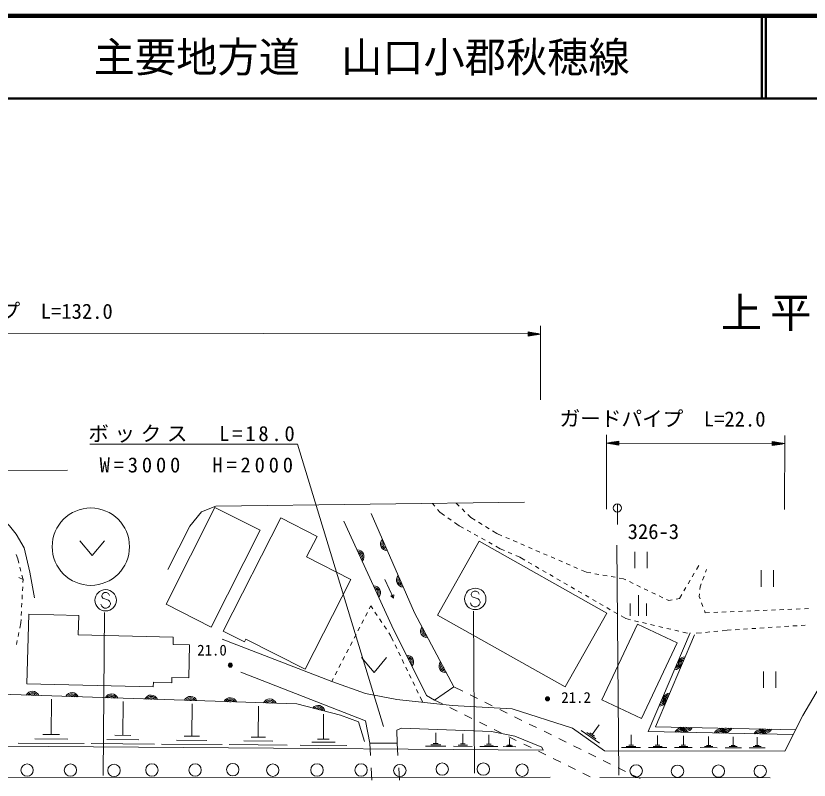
# Model space of a CAD drawing. Units: millimetres, scale not verified. Extents: x 40000 to 680000, y 20000 to 380000.
# Drawn here: x 207294 to 303505, y 287331 to 380000 of the extents above; entities that cross this region are included whole.
import ezdxf
from ezdxf.enums import TextEntityAlignment as Align

# ---------------------------------------------------------------- set-up
doc = ezdxf.new("R2010")
doc.units = ezdxf.units.MM
doc.header["$LTSCALE"] = 1000
for name, color, linetype, lineweight in [('M-BGD', 7, 'Continuous', 13), ('M-STR-HTXT', 7, 'Continuous', 13), ('M-STR-STR1', 1, 'Continuous', 13), ('M-STR-STRC', 7, 'Continuous', 13), ('M-STR-STRD', 7, 'Continuous', 13), ('M-TTL', 2, 'Continuous', 140), ('M-TTL-LINE', 7, 'Continuous', 50)]:
    doc.layers.add(name, color=color, linetype=linetype, lineweight=lineweight)
doc.layers.add('M-BMK-HTXT', color=7, linetype='Continuous')
doc.layers.add('M-TTL-TXT', color=7, linetype='Continuous')
doc.styles.add('ＭＳ ゴシック', font='')
doc.styles.get('ＭＳ ゴシック').set_extended_font_data('MS Gothic')

msp = doc.modelspace()

# ---------------------------------------------------------------- linework, layer by layer
at = {"layer": 'M-BGD'}
for p, q in [((257832, 320876), (258106, 320543)), ((260687, 320913), (261046, 320566)), ((258424, 320157), (258697, 319825)), ((258697, 319825), (259269, 319424)), ((261405, 320219), (261764, 319871)), ((262124, 319523), (262483, 319176)), ((232444, 305409), (239427, 319132)), ((259679, 319137), (260088, 318850)), ((260498, 318563), (261070, 318162)), ((262483, 319176), (262991, 318861)), ((263416, 318598), (263842, 318335)), ((261070, 318162), (261588, 317873)), ((262024, 317629), (262461, 317385)), ((264267, 318072), (264692, 317809)), ((265117, 317546), (265625, 317231)), ((262898, 317142), (263334, 316898)), ((263771, 316655), (264208, 316411)), ((265625, 317231), (266242, 316965)), ((266701, 316767), (267160, 316569)), ((215047, 316351), (216547, 314551)), ((216547, 314551), (218047, 316351)), ((264644, 316167), (265081, 315924)), ((265517, 315680), (266036, 315391)), ((267619, 316371), (268078, 316173)), ((268537, 315975), (268996, 315777)), ((269456, 315579), (269915, 315381)), ((207318, 314678), (207523, 314176)), ((266036, 315391), (266545, 315169)), ((267003, 314970), (267462, 314770)), ((270374, 315183), (270833, 314985)), ((271292, 314787), (271751, 314589)), ((282372, 315021), (282372, 313021)), ((283872, 315021), (283872, 313021)), ((207523, 314176), (207658, 313650)), ((267920, 314570), (268430, 314349)), ((268430, 314349), (269008, 314014)), ((269440, 313763), (269873, 313513)), ((272210, 314391), (272669, 314193)), ((273129, 313996), (273588, 313798)), ((207782, 313165), (207906, 312681)), ((270305, 313262), (270738, 313011)), ((271171, 312761), (271603, 312510)), ((274047, 313600), (274506, 313402)), ((274965, 313204), (275424, 313006)), ((275883, 312808), (276500, 312542)), ((289832, 312854), (290117, 313340)), ((291065, 312866), (290939, 312530)), ((297675, 312780), (297675, 310780)), ((299175, 312780), (299175, 310780)), ((207669, 311900), (208166, 311671)), ((208031, 312197), (208166, 311671)), ((272036, 312259), (272469, 312009)), ((272901, 311758), (273334, 311507)), ((276500, 312542), (277021, 312449)), ((277514, 312362), (278006, 312274)), ((278498, 312187), (278990, 312099)), ((279483, 312012), (279975, 311924)), ((280467, 311837), (280989, 311744)), ((280989, 311744), (281255, 311616)), ((289325, 311991), (289578, 312423)), ((290764, 312061), (290590, 311593)), ((208121, 310786), (208096, 310286)), ((208166, 311671), (208146, 311285)), ((252058, 311666), (253105, 309397)), ((273766, 311257), (274199, 311006)), ((281705, 311399), (282156, 311182)), ((282606, 310965), (283057, 310748)), ((288818, 311129), (289072, 311560)), ((290289, 310788), (290257, 310438)), ((290415, 311124), (290289, 310788)), ((252778, 309658), (253118, 309816)), ((253118, 309816), (253105, 309397)), ((274632, 310755), (275064, 310505)), ((275497, 310254), (275930, 310003)), ((283507, 310531), (283958, 310313)), ((284408, 310096), (284859, 309879)), ((287773, 309350), (288059, 309836)), ((288312, 310267), (288565, 310698)), ((290211, 309940), (290178, 309591)), ((208070, 309787), (208045, 309288)), ((253105, 309397), (252778, 309658)), ((276362, 309752), (276795, 309502)), ((277227, 309251), (277660, 309000)), ((282790, 309751), (282790, 307251)), ((285309, 309662), (285759, 309445)), ((286210, 309228), (286476, 309100)), ((286476, 309100), (286879, 309178)), ((287370, 309272), (287773, 309350)), ((290178, 309591), (290283, 309307)), ((290457, 308839), (290631, 308370)), ((208020, 308788), (207995, 308289)), ((250156, 308095), (250345, 308460)), ((250345, 308460), (250571, 308120)), ((278093, 308750), (278525, 308499)), ((278958, 308248), (279390, 307998)), ((281790, 308751), (281790, 307251)), ((283790, 308751), (283790, 307251)), ((290805, 307901), (290910, 307618)), ((296929, 307866), (297429, 307887)), ((297929, 307907), (298428, 307928)), ((298928, 307948), (299427, 307969)), ((299927, 307990), (300426, 308010)), ((300926, 308031), (301426, 308052)), ((301925, 308072), (302425, 308093)), ((302924, 308113), (303424, 308134)), ((207970, 307789), (207944, 307290)), ((249697, 307207), (249927, 307651)), ((250849, 307704), (251126, 307288)), ((279823, 307747), (280256, 307496)), ((280688, 307246), (281266, 306911)), ((290910, 307618), (291434, 307639)), ((291934, 307660), (292433, 307680)), ((292933, 307701), (293432, 307722)), ((293932, 307742), (294432, 307763)), ((294931, 307784), (295431, 307804)), ((295930, 307825), (296430, 307845)), ((207900, 306405), (207765, 305738)), ((207919, 306791), (207900, 306405)), ((249238, 306318), (249468, 306762)), ((251404, 306872), (251681, 306456)), ((251958, 306040), (252236, 305624)), ((281266, 306911), (281850, 306773)), ((282337, 306658), (282823, 306542)), ((283310, 306427), (283796, 306312)), ((284283, 306197), (284769, 306082)), ((285256, 305967), (285743, 305851)), ((300537, 305959), (301036, 305991)), ((301535, 306024), (302034, 306056)), ((302533, 306088), (303032, 306121)), ((207666, 305248), (207568, 304758)), ((248779, 305430), (249009, 305874)), ((252513, 305208), (252739, 304869)), ((286229, 305736), (286716, 305621)), ((287202, 305506), (287689, 305391)), ((288175, 305276), (288759, 305137)), ((289824, 305137), (290458, 305200)), ((290956, 305249), (291454, 305298)), ((291951, 305348), (292449, 305397)), ((292946, 305446), (293581, 305509)), ((293581, 305509), (294050, 305539)), ((294549, 305571), (295048, 305604)), ((295547, 305636), (296046, 305668)), ((296545, 305701), (297044, 305733)), ((297543, 305765), (298042, 305797)), ((298541, 305830), (299040, 305862)), ((299539, 305894), (300038, 305927)), ((207469, 304268), (207370, 303778)), ((247861, 303653), (248090, 304097)), ((248320, 304541), (248550, 304986)), ((252739, 304869), (253064, 304194)), ((247402, 302765), (247631, 303209)), ((253280, 303743), (253497, 303293)), ((246943, 301876), (247172, 302320)), ((249233, 302184), (250733, 300384)), ((250733, 300384), (252233, 302184)), ((253714, 302842), (253930, 302391)), ((246484, 300988), (246713, 301432)), ((254147, 301941), (254364, 301490)), ((246025, 300099), (246254, 300544)), ((254580, 301040), (254797, 300589)), ((297974, 300510), (297974, 298510)), ((299474, 300510), (299474, 298510)), ((245606, 299290), (245795, 299655)), ((255014, 300138), (255230, 299688)), ((255447, 299237), (255664, 298786)), ((208642, 299022), (223962, 298645)), ((223975, 299200), (223962, 298645)), ((255880, 298336), (256097, 297885)), ((258084, 297043), (260395, 298648)), ((256313, 297435), (256638, 296760)), ((211587, 292865), (211619, 297140)), ((220272, 292757), (220302, 296856)), ((228637, 292654), (228666, 296582)), ((236695, 292554), (236722, 296318)), ((244598, 292311), (244620, 295336)), ((277188, 292871), (278021, 294052)), ((212589, 292858), (210585, 292872)), ((221232, 292750), (219311, 292764)), ((229558, 292647), (227716, 292660)), ((237577, 292547), (235813, 292560)), ((258218, 291781), (258227, 293085)), ((261510, 291737), (261519, 292960)), ((264659, 291695), (264667, 292841)), ((278087, 291794), (275872, 293356)), ((277637, 292333), (276530, 293114)), ((277465, 292676), (276911, 293066)), ((281907, 291581), (281908, 292809)), ((285125, 291568), (285126, 292750)), ((288261, 291554), (288262, 292694)), ((291318, 291541), (291319, 292639)), ((294298, 291529), (294299, 292585)), ((297202, 291517), (297203, 292532)), ((215587, 291767), (207572, 291825)), ((213587, 292316), (209580, 292345)), ((224106, 291705), (216422, 291761)), ((222189, 292231), (218347, 292259)), ((232313, 291645), (224947, 291698)), ((230475, 292149), (226792, 292176)), ((240217, 291587), (233159, 291639)), ((238456, 292070), (234927, 292096)), ((247428, 291534), (241757, 291576)), ((246013, 291923), (243178, 291943)), ((245307, 292306), (243889, 292316)), ((258828, 291614), (257606, 291623)), ((258523, 291779), (257912, 291784)), ((262083, 291580), (260936, 291589)), ((261797, 291735), (261224, 291739)), ((265195, 291548), (264121, 291556)), ((264928, 291693), (264390, 291697)), ((267356, 291590), (266979, 291593)), ((267167, 291591), (267173, 292396)), ((282195, 291581), (281619, 291581)), ((285402, 291567), (284848, 291568)), ((288528, 291554), (287994, 291555)), ((291575, 291541), (291061, 291542)), ((294545, 291529), (294050, 291529)), ((259437, 291447), (256994, 291464)), ((262655, 291423), (260362, 291440)), ((265731, 291401), (263583, 291416)), ((267920, 291385), (266411, 291396)), ((267544, 291488), (266789, 291494)), ((283057, 291273), (280756, 291275)), ((282482, 291427), (281331, 291428)), ((286234, 291271), (284016, 291273)), ((285679, 291419), (284570, 291420)), ((289329, 291269), (287193, 291270)), ((288795, 291412), (287727, 291412)), ((292347, 291266), (290290, 291268)), ((291832, 291404), (290804, 291405)), ((295288, 291264), (293308, 291266)), ((294793, 291396), (293803, 291397)), ((298154, 291262), (296250, 291263)), ((297678, 291389), (296726, 291390)), ((297440, 291516), (296964, 291517))]:
    msp.add_line(p, q, dxfattribs=at)
for points in [[(115241, 320115), (116615, 318430), (118123, 317477), (120672, 317189), (204562, 324879), (213541, 324904)], [(186888, 294933), (185885, 301539), (185154, 306361), (185054, 309121), (185109, 311399), (185863, 315389), (187659, 319735), (201426, 320755), (203421, 320522), (205195, 319480), (206503, 318150), (207323, 317152), (208299, 315489), (209008, 312541), (209562, 309437)], [(225737, 312883), (228397, 318137), (229794, 319866), (231556, 320531), (268967, 321022)], [(250369, 319648), (255657, 307626), (260395, 298648)], [(232444, 305409), (235029, 304093), (235200, 304428), (242374, 300778), (247915, 311667), (242558, 314393), (243829, 316892), (239427, 319132)], [(258084, 297043), (257087, 297575), (252913, 306030), (247077, 318750)], [(232305, 304411), (245606, 299290), (249697, 297827), (253488, 297095), (260205, 296380), (267488, 295981), (274804, 293620), (278694, 290877), (300576, 290860), (302737, 295150), (306395, 301369), (312248, 310164)], [(208642, 299022), (208850, 307447), (214919, 307298), (214861, 304955), (226385, 304672), (226363, 303780), (228352, 303731), (228254, 299736), (226220, 299786), (226204, 299146), (223975, 299200)], [(301580, 292853), (283983, 293232), (289061, 305180)], [(289614, 304945), (284882, 293812), (301879, 293447)], [(140340, 291916), (271263, 290960), (271079, 291317), (267828, 292667), (264987, 293229), (254047, 293643), (253493, 293399), (253537, 291825), (250234, 291825), (249680, 294507), (234582, 300416)], [(249565, 292010), (248867, 294404), (246672, 295202), (241384, 296566), (186833, 298351)]]:
    msp.add_lwpolyline(points, dxfattribs=at)
for points in [[(225509, 308659), (231445, 320394), (236921, 317624), (230986, 305889)], [(263468, 316307), (278955, 307591), (273908, 298624), (258421, 307340)], [(283171, 294800), (287492, 303973), (282683, 306238), (278362, 297065)]]:
    msp.add_lwpolyline(points, close=True, dxfattribs=at)
for centre, radius in [((216386, 315638), 4691), ((233313, 301267), 250), ((233313, 301267), 204), ((233313, 301267), 159), ((233313, 301267), 114), ((233313, 301267), 68.2), ((233313, 301267), 22.7), ((271771, 297189), 250), ((271771, 297189), 204), ((271771, 297189), 159), ((271771, 297189), 114), ((271771, 297189), 68.2), ((271771, 297189), 22.7), ((208659, 288548), 750), ((213913, 288548), 750), ((219200, 288514), 750), ((223800, 288559), 750), ((229032, 288559), 750), ((233599, 288603), 750), ((238454, 288537), 750), ((243820, 288559), 750), ((249162, 288559), 750), ((253862, 288492), 750), ((259006, 288670), 750), ((263994, 288670), 750), ((268694, 288537), 750), ((282528, 288448), 750), ((287538, 288404), 750), ((292504, 288426), 750), ((297581, 288404), 750)]:
    msp.add_circle(centre, radius, dxfattribs=at)
for centre, radius, start, end in [((252333, 315960), 812, 136.36139, 271.12166), ((252333, 315960), 650, 142.47718, 265.00587), ((252333, 315960), 488, 153.60987, 253.87319), ((252333, 315960), 325, 187.79916, 219.6839), ((248710, 314441), 812, 317.26664, 92.02691), ((248710, 314441), 650, 323.38242, 85.91112), ((248710, 314441), 488, 334.51511, 74.77843), ((248710, 314441), 325, 8.7044, 40.58914), ((254265, 311566), 812, 136.36139, 271.12166), ((254265, 311566), 650, 142.47718, 265.00587), ((254265, 311566), 488, 153.60987, 253.87319), ((250712, 310078), 812, 317.26664, 92.02691), ((254265, 311566), 325, 187.79916, 219.6839), ((250712, 310078), 650, 323.38242, 85.91112), ((250712, 310078), 488, 334.51511, 74.77843), ((250712, 310078), 325, 8.7044, 40.58914), ((257182, 305405), 812, 140.44396, 275.20423), ((257182, 305405), 650, 146.55975, 269.08844), ((257182, 305405), 488, 157.69244, 257.95575), ((257182, 305405), 325, 191.88173, 223.76646), ((254720, 301664), 812, 318.89121, 93.65148), ((254720, 301664), 650, 325.007, 87.53569), ((254720, 301664), 488, 336.13969, 76.403), ((287173, 301537), 812, 269.59207, 44.35234), ((288474, 301465), 812, 89.59207, 224.35234), ((288474, 301465), 650, 95.70786, 218.23655), ((254720, 301664), 325, 10.32898, 42.21371), ((259423, 301160), 812, 140.44396, 275.20423), ((259423, 301160), 650, 146.55975, 269.08844), ((259423, 301160), 488, 157.69244, 257.95575), ((287173, 301537), 650, 275.70786, 38.23655), ((287173, 301537), 488, 286.84055, 27.10386), ((287173, 301537), 325, 321.02984, 352.91457), ((288474, 301465), 488, 106.84055, 207.10386), ((288474, 301465), 325, 141.02984, 172.91457), ((259423, 301160), 325, 191.88173, 223.76646), ((209301, 297303), 812, 20.74512, 155.50539), ((209301, 297303), 650, 26.86091, 149.3896), ((209301, 297303), 488, 37.99359, 138.25691), ((209301, 297303), 325, 72.18288, 104.06762), ((214099, 297146), 812, 20.74512, 155.50539), ((214099, 297146), 650, 26.86091, 149.3896), ((214099, 297146), 488, 37.99359, 138.25691), ((214099, 297146), 325, 72.18288, 104.06762), ((218896, 296989), 812, 20.74512, 155.50539), ((218896, 296989), 650, 26.86091, 149.3896), ((218896, 296989), 488, 37.99359, 138.25691), ((218896, 296989), 325, 72.18288, 104.06762), ((223693, 296832), 812, 20.74512, 155.50539), ((223693, 296832), 650, 26.86091, 149.3896), ((223693, 296832), 488, 37.99359, 138.25691), ((228491, 296675), 812, 20.74512, 155.50539), ((228491, 296675), 650, 26.86091, 149.3896), ((233288, 296518), 812, 20.74512, 155.50539), ((285296, 297119), 812, 269.59207, 44.35234), ((285296, 297119), 650, 275.70786, 38.23655), ((285296, 297119), 488, 286.84055, 27.10386), ((286596, 297048), 812, 89.59207, 224.35234), ((286596, 297048), 650, 95.70786, 218.23655), ((286596, 297048), 488, 106.84055, 207.10386), ((223693, 296832), 325, 72.18288, 104.06762), ((228491, 296675), 488, 37.99359, 138.25691), ((228491, 296675), 325, 72.18288, 104.06762), ((233288, 296518), 650, 26.86091, 149.3896), ((233288, 296518), 488, 37.99359, 138.25691), ((233288, 296518), 325, 72.18288, 104.06762), ((238086, 296361), 812, 20.74512, 155.50539), ((238086, 296361), 650, 26.86091, 149.3896), ((238086, 296361), 488, 37.99359, 138.25691), ((238086, 296361), 325, 72.18288, 104.06762), ((243950, 295581), 812, 8.16047, 142.92074), ((285296, 297119), 325, 321.02984, 352.91457), ((286596, 297048), 325, 141.02984, 172.91457), ((243950, 295581), 650, 14.27626, 136.80495), ((243950, 295581), 488, 25.40895, 125.67226), ((243950, 295581), 325, 59.59824, 91.48297), ((287976, 292833), 812, 21.38718, 156.14745), ((287976, 292833), 650, 27.50297, 150.03166), ((288588, 294045), 812, 201.38718, 336.14745), ((288588, 294045), 650, 207.50297, 330.03166), ((288588, 294045), 488, 218.63566, 318.89897), ((288588, 294045), 325, 252.82495, 284.70968), ((292775, 292730), 812, 21.38718, 156.14745), ((293387, 293942), 812, 201.38718, 336.14745), ((293387, 293942), 650, 207.50297, 330.03166), ((293387, 293942), 488, 218.63566, 318.89897), ((293387, 293942), 325, 252.82495, 284.70968), ((298186, 293839), 812, 201.38718, 336.14745), ((298186, 293839), 650, 207.50297, 330.03166), ((298186, 293839), 488, 218.63566, 318.89897), ((298186, 293839), 325, 252.82495, 284.70968), ((287976, 292833), 488, 38.63566, 138.89897), ((287976, 292833), 325, 72.82495, 104.70968), ((292775, 292730), 650, 27.50297, 150.03166), ((292775, 292730), 488, 38.63566, 138.89897), ((292775, 292730), 325, 72.82495, 104.70968), ((297574, 292627), 812, 21.38718, 156.14745), ((297574, 292627), 650, 27.50297, 150.03166), ((297574, 292627), 488, 38.63566, 138.89897), ((297574, 292627), 325, 72.82495, 104.70968)]:
    msp.add_arc(centre, radius, start, end, dxfattribs=at)
at = {"layer": 'M-STR-HTXT'}
for p, q in [((142416, 341636), (269441, 341426)), ((269442, 341676), (269441, 341176)), ((270941, 341423), (269442, 341676)), ((269742, 341625), (269442, 341626)), ((269442, 341576), (270042, 341575)), ((270928, 333423), (270943, 342423)), ((270941, 341423), (269441, 341426)), ((270941, 341423), (269441, 341176)), ((269441, 341376), (270641, 341374)), ((270341, 341324), (269441, 341326)), ((269441, 341276), (270041, 341275)), ((269741, 341225), (269441, 341226)), ((270342, 341524), (269442, 341526)), ((269442, 341476), (270642, 341474)), ((278913, 320203), (278943, 329203)), ((300512, 320131), (300542, 329131)), ((278939, 328203), (280440, 328448)), ((278939, 328203), (280438, 327948)), ((278939, 328203), (280439, 328198)), ((280439, 328248), (279239, 328252)), ((280439, 328148), (279239, 328152)), ((279539, 328101), (280439, 328098)), ((279540, 328301), (280440, 328298)), ((280440, 328348), (279840, 328350)), ((280140, 328399), (280440, 328398)), ((280438, 327948), (280440, 328448)), ((280439, 328198), (299038, 328136)), ((299039, 328386), (299037, 327886)), ((300538, 328131), (299037, 327886)), ((299038, 328186), (300238, 328182)), ((300538, 328131), (299038, 328136)), ((299038, 328086), (300238, 328082)), ((300538, 328131), (299039, 328386)), ((299339, 328335), (299039, 328336)), ((299039, 328286), (299639, 328284)), ((299939, 328233), (299039, 328236)), ((241466, 328052), (216266, 328052)), ((251871, 293823), (241466, 328052)), ((280439, 328048), (279839, 328050)), ((280139, 327999), (280439, 327998)), ((299938, 328033), (299038, 328036)), ((299038, 327986), (299638, 327984)), ((299338, 327935), (299038, 327936))]:
    msp.add_line(p, q, dxfattribs=at)
at = {"layer": 'M-STR-STR1'}
for p, q in [((261486, 298111), (260395, 298648)), ((263281, 297227), (262384, 297669)), ((258084, 297043), (259023, 296580)), ((265075, 296344), (264178, 296786)), ((259920, 296137), (260816, 295695)), ((266870, 295461), (265972, 295902)), ((261713, 295252), (262610, 294809)), ((268664, 294577), (267767, 295019)), ((263507, 294367), (264403, 293924)), ((265300, 293482), (266197, 293039)), ((270458, 293694), (269561, 294136)), ((267093, 292596), (267990, 292154)), ((272253, 292811), (271356, 293252)), ((250234, 291825), (250312, 290327)), ((253537, 291825), (253639, 290328)), ((268887, 291711), (269784, 291269)), ((274047, 291927), (273150, 292369)), ((270680, 290826), (271577, 290383)), ((275841, 291044), (274944, 291486)), ((277636, 290161), (276739, 290603)), ((272474, 289941), (273371, 289498)), ((279430, 289278), (278533, 289719)), ((250391, 288829), (250469, 287331)), ((253741, 288832), (253843, 287335)), ((274267, 289056), (275164, 288613)), ((281225, 288394), (280327, 288836)), ((276061, 288170), (276957, 287728)), ((283019, 287511), (282122, 287953))]:
    msp.add_line(p, q, dxfattribs=at)
at = {"layer": 'M-STR-STRC'}
for p, q in [((280249, 320824), (280249, 318324)), ((280432, 287935), (280199, 315830)), ((217827, 309969), (217709, 309733)), ((218063, 310087), (217827, 309969)), ((218300, 310087), (218063, 310087)), ((218536, 309969), (218300, 310087)), ((218654, 309733), (218536, 309969)), ((262654, 310135), (262535, 309899)), ((262535, 309899), (262535, 309781)), ((262890, 310253), (262654, 310135)), ((263126, 310253), (262890, 310253)), ((263363, 310135), (263126, 310253)), ((263481, 309899), (263363, 310135)), ((217709, 309733), (217709, 309614)), ((217709, 309614), (217827, 309378)), ((217827, 309378), (218536, 309142)), ((218536, 309142), (218654, 309024)), ((218654, 309024), (218772, 308787)), ((262535, 309781), (262654, 309544)), ((262654, 309544), (263363, 309308)), ((263363, 309308), (263481, 309190)), ((263481, 309190), (263599, 308953)), ((263599, 308953), (263599, 308835)), ((217709, 308433), (217590, 308669)), ((217827, 308314), (217709, 308433)), ((218063, 308196), (217827, 308314)), ((218300, 308196), (218063, 308196)), ((218536, 308314), (218300, 308196)), ((218654, 308433), (218536, 308314)), ((218772, 308669), (218654, 308433)), ((218772, 308787), (218772, 308669)), ((262535, 308599), (262417, 308835)), ((262654, 308481), (262535, 308599)), ((262890, 308363), (262654, 308481)), ((263126, 308363), (262890, 308363)), ((263363, 308481), (263126, 308363)), ((263481, 308599), (263363, 308481)), ((263599, 308835), (263481, 308599)), ((217864, 287876), (218041, 307674)), ((262924, 288192), (262791, 307834))]:
    msp.add_line(p, q, dxfattribs=at)
for centre, radius in [((280249, 320324), 500), ((218181, 309142), 1300), ((263008, 309308), 1300)]:
    msp.add_circle(centre, radius, dxfattribs=at)
at = {"layer": 'M-STR-STRD'}
msp.add_line((278110, 287637), (298761, 287604), dxfattribs=at)
msp.add_lwpolyline([(141686, 288193), (167589, 287629), (272091, 287678)], dxfattribs=at)
at = {"layer": 'M-TTL'}
msp.add_line((680000, 380000), (40000, 380000), dxfattribs=at)
at = {"layer": 'M-TTL-LINE'}
for p, q in [((297750, 380000), (297750, 370000)), ((298250, 380000), (298250, 370000)), ((40000, 370000), (680000, 370000))]:
    msp.add_line(p, q, dxfattribs=at)

# ---------------------------------------------------------------- texts
at = {"layer": 'M-BGD', "style": 'ＭＳ ゴシック'}
for s, p in [('21.0', (229285, 302042)), ('21.2', (273447, 296298))]:
    msp.add_text(s, height=1320, dxfattribs=at).set_placement(p, align=Align.BOTTOM_LEFT)
at = {"layer": 'M-BMK-HTXT', "insert": (301787, 341740), "char_height": 3666, "attachment_point": 8, "style": 'ＭＳ ゴシック'}
msp.add_mtext('\\T1.2;上平井', dxfattribs=at)
at = {"layer": 'M-STR-HTXT', "style": 'ＭＳ ゴシック'}
for s, rotation, p in [('ガードパイプ  L=132.0', 359.905, (205931, 342731)), ('ガードパイプ  L=22.0', 359.81, (285723, 329684))]:
    msp.add_text(s, height=1833, rotation=rotation, dxfattribs=at).set_placement(p, align=Align.BOTTOM_CENTER)
at = {"layer": 'M-STR-HTXT', "char_height": 1833, "attachment_point": 8, "style": 'ＭＳ ゴシック'}
for s, insert in [('\\T1.27;ボックス\u3000L=18.0', (228766, 328252)), ('\\T1.37;W=3000\u3000H=2000', (229411, 324607))]:
    msp.add_mtext(s, dxfattribs=dict(at, insert=insert))
at = {"layer": 'M-STR-STRC', "style": 'ＭＳ ゴシック'}
msp.add_text('326-3', height=1833, dxfattribs=at).set_placement((281496, 317479), align=Align.MIDDLE_LEFT)
at = {"layer": 'M-TTL-TXT', "style": 'ＭＳ ゴシック'}
msp.add_text('主要地方道\u3000山口小郡秋穂線', height=3666, dxfattribs=at).set_placement((216734, 375000), align=Align.MIDDLE_LEFT)

doc.saveas('drawing.dxf')
